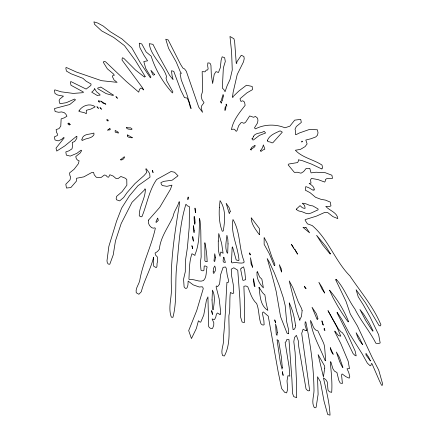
<?xml version="1.0" encoding="UTF-8"?>
<svg xmlns="http://www.w3.org/2000/svg" width="437" height="437" viewBox="0 0 437 437"><rect width="100%" height="100%" fill="white"/><g stroke="black" fill="none" stroke-linecap="round" stroke-linejoin="round"><path stroke-width="0.66" d="M148.525 220.111L148.514 223.291L149.481 225.476L151.541 227.622L153.343 228.185L154.725 227.841L155.353 228.207C151.492 246.124 142.735 262.632 139.703 280.74C138.769 284.689 135.284 288.502 136.213 292.724L138.879 294.281L141.309 291.747C144.314 279.877 150.749 269.126 153.627 257.147C153.382 260.162 152.945 263.232 153.797 266.297L156.233 267.635L156.959 266.488L157.058 263.336L157.691 261.228L157.325 256.918L155.496 255.006L155.075 253.072L157.549 251.483L159.379 249.172C160.472 237.067 168.24 227.371 173.036 216.61C173.855 211.257 177.761 206.93 179.017 201.878L179.481 201.768L179.634 202.828C175.199 230.714 170.359 258.923 171.38 287.246C172.063 297.144 167.748 307.566 171.326 317.142L172.937 317.338C177.198 300.891 174.893 283.804 176.592 267.083C178.93 246.047 179.596 224.585 185.916 204.232L187.429 205.849L189.456 206.706L189.205 227.448L187.402 247.642L185.348 261.266L185.288 271.765L183.573 279.177L184.119 286.945L185.337 288.305L186.064 288.469L187.041 287.868L187.937 285.082L188.145 281.073L193.209 284.875L199.196 286.994L202.107 286.787L202.735 287.153L203.254 288.649L196.759 310.472L188.686 330.618L191.455 338.571L196.344 328.515L198.425 320.785L199.605 321.894L200.725 322.184L203.757 315.039L206.45 300.143L207.936 296.876L208.646 326.39C209.197 327.897 210.973 328.892 212.529 328.444L213.726 325.489L213.824 322.785L212.114 318.977L214.518 319.584L215.72 317.306L216.446 314.132L217.495 312.958L220.057 314.673L220.057 313.946L220.587 314.132L220.658 311.783L219.145 298.673L216.102 286.847L216.364 285.984L217.648 286.574L219.598 284.039L220.565 274.878L223.116 267.307L225.568 266.991L226.306 268.476L227.202 274.884L228.698 281.062L228.305 282.378L226.95 282.318C225.743 300.984 225.394 319.687 223.329 338.32C224.481 344.219 220.259 349.982 222.58 355.598L224.367 356.008C230.883 343.924 228.742 329.066 228.89 315.765C230.534 308.074 229.288 300.159 230.392 292.457L232.304 293.435L233.735 293.134L233.254 284.52L231.626 275.993L231.233 269.159L233.828 267.777L237.766 270.235L239.897 299.017L240.612 317.098L242.109 322.036L244.381 322.604L244.709 307.599L243.873 286.29L245.862 285.929L247.801 286.863C250.15 292.648 251.876 299.241 256.666 303.551C259.234 309.98 258.557 317.202 260.949 323.751L262.036 324.735L263.145 325.068L264.128 324.778L263.872 320.578L262.621 314.318L262.621 312.499L263.287 311.903L268.252 316.169L278.123 371.537L281.603 388.52L284.744 392.399L286.623 392.879L287.688 389.258L287.022 380.873L287.907 375.738L289.797 376.099L289.157 367.277L285.132 342.461L286.131 341.494L286.923 339.363L288.955 339.565L291.932 379.633L292.511 393.338L293.751 396.67L296.69 397.615L296.335 378.404L295.117 352.446L293.817 341.696L294.527 337.473L296.384 335.332L298.28 340.74L298.766 346.809L306.026 388.908L307.506 390.503L308.664 390.869L309.686 390.651L301.71 333.393L303.114 329.17L305.376 330.585L305.944 330.656L306.058 330.132L306.687 330.498L304.993 324.8L305.223 321.752L305.851 322.113C310.62 344.727 313.782 367.654 314.006 390.793C313.875 396.217 311.231 402.553 314.296 407.563L315.137 407.819L316.126 407.322L318.109 394.338L317.513 376.776L320.408 381.741L324.046 401.248L327.695 414.505L330.028 415.15C329.503 402.488 326.193 390.088 323.424 377.89L325.816 379.66L327.258 381.943L328.034 390.208L329.405 391.765L331.688 392.355C332.442 382.075 331.099 371.832 330.296 361.678L330.924 362.038L332.836 368.599L334.42 371.079L336.938 372.532L338.866 380.447L340.221 383.058L342.422 383.457L341.663 376.099L341.663 374.64L342.144 373.935L345.935 376.705L349.185 378.169L349.775 376.579L348.731 372.499L347.027 368.757L349.474 368.62L348.163 361.164L340.794 343.564L334.824 331.765L334.824 331.038L338.489 335.583L340.784 336.19L337.156 327.526L327.979 310.652L338.353 328.919L340.991 331.869L342.253 332.601L344.334 335.507L353.151 353.691L355.183 355.598L356.188 355.844L355.15 351.064L345.181 328.903L337.102 312.941L337.102 312.215L342.067 319.758L349.212 333.267L362.284 354.041L367.353 363.147L370.215 365.856L370.997 365.212L371.417 363.48L372.051 363.841L379.48 380.966L381.523 385.112L382.156 385.472L382.594 383.801L378.699 370.041L372.264 357.679L357.461 326.084L350.316 314.034L346.017 301.372L335.605 279.614L336.233 279.98L336.343 279.44C344.247 287.999 348.016 299.569 354.877 308.948C360.842 321.015 369.817 331.23 375.864 343.231L378.48 343.558L380.19 342.963L378.661 334.775L370.183 317.196L363.262 304.797L358.225 296.794L356.1 289.72L365.447 302.748L379.081 325.614L380.19 325.947L380.933 324.822C373.526 306.867 360.662 291.971 349.933 275.949C335.103 260.955 328.46 239.4 312.176 225.525L307.429 223.848L305.179 220.346L305.179 219.62L316.437 216.135L324.631 212.458L327.761 212.601L332.972 216.643L337.817 218.604C337.249 212.371 329.372 210.629 325.784 206.373L329.52 206.499L330.956 205.887L330.306 202.113L325.412 200.091L321.031 199.338L315.58 197.311L310.079 192.69L305.283 190.15L305.78 186.572L309.128 187.894L313.001 190.193L313.542 190.221L313.679 189.729L314.296 190.04C314.405 186.828 311.51 184.993 309.15 183.42L311.013 183.076L310.521 179.902L311.428 178.416L317.967 179.558L324.696 182.076L325.379 180.891L325.297 179.7L326.652 178.684L332.502 178.351L331.912 175.232L325.286 172.713L316.022 172.227L311.035 172.883L309.789 168.343L306.184 168.398L303.628 171.588L301.006 173.194L297.302 172.227L294.374 172.38L288.136 164.858L288.753 164.028L297.575 162.575L298.34 161.248L298.34 159.789L302.306 160.669L311.674 164.17L321.9 169.032L321.9 168.305L322.61 168.152L322.014 165.071C313.548 159.5 302.409 157.768 295.363 150.252L300.514 149.345L305.059 146.635L307.107 143.926L305.807 140.042L310.964 138.742L315.782 136.923L317.464 135.213L318.021 132.804L317.404 129.784L309.472 129.45L299.574 132.903L295.915 134.722L295.603 134.541L295.33 134.192L295.62 131.493L295.041 129.166L296.324 126.506L301.317 122.415L300.716 119.367L294.696 120.142L289.851 126.184L284.946 127.795C275.698 123.961 264.281 124.19 255.427 128.893L254.46 127.839L257.546 122.912L257.939 120.459L257.628 118.241L255.465 116.428L253.564 117.274L249.691 115.936L245.599 122.262L243.89 123.332L242.715 122.742L241.104 122.622L238.629 125.741L237.018 130.619L236.209 131.351L234.445 129.276L232.845 129.144L231.457 129.669C233.008 120.432 239.487 112.582 245.135 105.35L244.556 102.127L243.065 100.969L242.131 100.865L241.279 101.422L240.65 101.056L240.017 98.746L246.916 92.868L252.455 89.667L252.182 86.428L246.435 85.237L238.799 91.076L232.981 96.675L232.981 97.402L232.44 97.194L233.189 92.016L237.225 74.487L243.507 61.825L244.228 58.662L243.884 56.499L241.284 55.242L236.778 62.01L236.778 63.469L236.259 63.42L234.609 41.296L233.915 38.74L229.982 36.468L231.605 52.096L232.26 69.986L230.031 79.49L227.071 85.854L225.06 91.721L223.979 89.776L222.34 88.039L223.351 67.91L225.312 61.47L224.651 57.711L222.165 56.794L221.149 60.093L220.286 67.784L218.44 72.509L215.998 71.597L214.212 74.356L212.622 83.533L211.311 74.596L210.94 65.49L210.459 63.851L209.454 63.015L207.832 62.933L207.662 65.818L208.159 68.964L207.291 70.166L206.313 70.029L205.029 71.843L202.173 71.597L202.61 91.295L201.157 95.982L201.96 99.505L204.035 102.69L201.67 105.803L201.189 108.07L202.577 112.331L198.748 107.207L186.331 71.286L184.578 68.964L182.906 68.079L180.514 64.244L168.196 39.947L165.754 39.215L168.573 48.327L176.275 62.087L180.618 72.542L181.251 72.908L181.186 73.613L180.104 73.798L181.262 79.933L186.725 93.955L191.171 108.474L190.543 108.108L188.669 101.155L187.058 98.03L184.469 97.626L180.716 90.033L173.757 71.335L171.479 70.75L172.025 75.361L173.101 79.66L169.643 75.361L159.472 57.056L152.939 44.328L149.274 43.662C150.694 56.067 163.345 65.08 166.606 76.781L165.994 77.972L166.934 81.266L172.899 91.896L172.386 92.939C162.903 82.429 155.441 69.707 151.169 56.171L146.133 51.948L141.779 43.973L139.25 43.181L139.927 47.737L143.959 55.286L147.58 60.809L143.806 61.535L145.729 68.434L150.918 77.038L150.426 77.819L140.392 62.939L131.63 47.584L121.923 38.92L110.315 31.737L103.285 26.094L97.883 23.101L93.933 21.85L94.468 24.248L101.613 30.874L113.713 37.445L124.479 45.65L135.35 60.437L145.303 76.726L144.816 76.612L144.483 77.081L135.59 70.122L123.753 58.29L122.316 57.793L122.016 60.033L142.828 88.241L143.412 89.989L142.932 89.132L141.004 87.963L139.447 89.367L138.764 92.18L126.249 81.408L105.628 61.852L104.159 61.322L103.241 62.174L107.322 68.789L113.582 74.05L114.357 75.268L113.008 75.213L112.435 76.677L113.991 79.878L117.089 82.342L101.504 80.681L76.497 72.078L66.26 67.456L65.801 67.893L66.386 71.051L70.969 73.733L82.959 78.332L86.073 81.156L91.082 84.035L90.836 85.494L86.122 89.072L70.799 81.522L70.395 82.2L70.991 85.264L83.254 91.934L83.254 92.66L73.252 93.414L61.175 91.819L54.849 89.847L54.412 90.383L55.002 93.496L57.651 95.031L63.463 96.167L59.918 98.942L59.066 100.783L59.962 103.727L66.353 102.673L74.547 99.057L75.486 99.833L69.751 104.514L54.494 108.556L55.133 111.544L58.662 112.276L61.666 111.921L64.37 112.741L65.949 114.275L66.927 116.258L64.217 117.864L61.142 118.875L60.776 126.146L58.979 128.658L56.127 129.516L56.52 132.291L57.449 133.962L57.351 135.525L54.407 136.836L54.996 139.971L58.192 140.894L61.672 139.327L63.584 137.486L64.212 137.852L56.023 148.132L56.761 151.055L64.752 145.947L76.612 136.235L76.928 136.415L76.759 138.507L74.58 141.599L72.28 142.396L72.422 146.75L71.99 148.859L68.959 150.831L65.823 151.907L66.342 155.13L70.22 156.102L76.868 153.343L81.025 150.186L81.653 150.552L80.261 152.955L75.759 156.555L76.355 158.806L77.786 160.292L79.13 160.75L78.381 163.733L74.099 169.272L69.603 172.877L69.833 175.341L70.586 176.996L70.046 179.918L65.823 184.223L66.457 188.03L70.854 187.571L76.415 181.12L76.519 178.274L83.855 176.854L91.524 172.642L93.578 172.397L94.234 174.8L96.309 177.296L101.253 177.406L104.339 175.018L105.962 175.341L107.284 176.898L108.655 177.209L109.824 174.74L113.079 176.002L116.127 178.58L118.143 178.525L120.88 176.472L125.108 178.127L126.763 179.416L126.877 185.201L122.098 191.663L116.559 196.426L116.176 198.442L116.471 199.764L119.651 200.905L123.611 197.551L126.998 192.706L134.886 183.666L144.013 175.587L146.772 172.413L145.778 168.95L146.209 168.693L149.656 173.451L150.022 177.165L137.977 185.703L129.357 195.956L121.661 208.056L116.575 221.138L108.862 246.342L106.978 260.829L107.278 262.604L108.157 264.014L109.791 264.259L113.216 254.897L115.455 240.945L121.18 223.542L132.001 202.331L144.816 189.609L144.816 188.882L145.352 189.084C145.543 198.332 139.059 206.586 139.261 215.528L140.222 216.681L141.878 216.763C147.001 204.494 148.897 190.69 156.626 179.509L171.064 171.512L174.565 172.238L178.023 175.805L172.145 180.202L163.87 181.339L160.931 182.557L161.198 183.972L162.274 185.545L166.961 186.331L171.965 185.141L170.419 189.352L159.68 207.455L148.525 220.111M194.252 230.72C194.214 236.996 192.996 226.328 193.46 225.634L194.252 230.72M199.54 218.609C199.015 230.599 199.775 243.436 194.978 254.629L194.978 255.427L191.969 253.711C189.046 261.779 189.45 270.694 188.921 279.177L189.614 279.576C194.307 278.708 198.939 282.57 203.495 280.565C207.116 276.938 205.778 271.382 207.111 266.86L205.723 266.062L204.21 266.018L203.932 270.356L203.003 270.864L201.042 270.317L200.299 262.795L201.151 256.972L200.785 230.288L200.119 221.144L199.54 218.609M213.218 271.279L213.289 273.059C214.403 274.157 213.84 271.798 214.949 271.535C215.851 269.804 215.485 267.723 214.736 266.002L213.485 268.345L213.218 271.279M212.032 299.951L212.409 307.735L212.89 309.849L213.316 309.5C214.092 303.081 215.545 296.215 212.458 290.135L212.032 299.951M195.033 222.165C194.929 229.07 193.717 217.194 194.219 216.419L194.875 219.063L195.033 222.165M218.271 241.038C218.353 246.129 217.872 251.646 220.068 256.35L220.232 254.258A15.235 8.795 60 0 1 220.554 252.744L220.887 252.002L223.099 253.274L221.63 243.376L218.757 233.538L218.271 241.038M231.512 261.353L231.501 262.511L232.151 262.888C236.013 261.708 240.093 263.959 243.901 262.697L244.092 261.364C238.766 247.839 240.585 232.216 232.981 219.489C230.414 233.32 237.936 246.348 238.99 259.966L238.728 260.681L236.198 259.933L232.506 246.861L232.167 247.397L231.512 261.353M228.038 243.895L227.688 253.231L227.109 252.881C224.613 247.233 226.426 241.12 226.901 235.286L227.803 239.126L228.038 243.895M267.34 140.506L267.329 141.031L268.624 141.779L270.039 141.949L272.093 142.926L272.983 142.604L282.324 132.138L280.101 130.854C275.283 133.11 269.432 135.099 267.34 140.506M277.315 332.475L277.014 335.305L276.277 334.556L275.539 323.921L276.779 328.023L277.315 332.475M215.517 257.551L214.693 261.588L214.004 260.949L214.736 253.717L215.517 257.551M127.407 135.973C127.975 137.726 131.122 137.781 132.444 137.753L127.336 134.804L127.407 135.973M295.445 325.21C295.969 327.002 294.309 330.154 293.096 329.667L289.223 302.857C292.582 309.849 294.533 317.524 295.445 325.21M306.02 288.404C305.731 288.966 304.168 287.005 304.42 286.186L306.02 288.404M323.369 324.981L322.632 324.642L321.9 320.851L323.369 324.981M302.12 310.674L301.492 316.393L299.858 319.589L299.858 320.332L296.783 311.455L289.223 280.92L292.779 287.53L298.258 301.907L301.634 308.653L302.12 310.674M153.125 172.331L152.415 172.031L152.415 170.343L153.125 172.331M221.526 103.006L220.822 102.7L220.822 101.018L221.526 103.006M226.847 106.076L226.137 105.776L226.137 104.088L226.847 106.076M250.406 254.826L249.702 254.52L249.702 252.837L250.406 254.826M324.888 330.296L324.183 329.995L324.183 328.307L324.888 330.296M219.363 207.531C218.888 215.523 219.298 223.76 222.275 231.277L223.258 230.976C224.908 220.8 226.169 209.711 220.057 200.621L219.363 207.531M120.721 159.631L120.705 159.964C122.333 160.204 124.037 158.795 124.447 157.254L124.294 156.741L120.721 159.631M110.129 129.183L109.834 129.936L107.955 129.86L107.71 130.286L109.856 128.221L110.129 129.183M223.362 95.965L222.28 100.98L221.641 100.614L221.706 99.013L223.099 94.436L223.362 95.965M253.356 279.543L254.181 285.76L254.957 286.59L253.498 278.724L253.356 279.543M250.554 149.454L251.22 150.109L251.335 149.23L254.591 146.925L255.175 145.816L255.022 145.335L251.92 147.247L250.554 149.454M325.702 360.47L325.674 360.765L325.024 360.388C320.021 347.142 312.045 334.753 310.499 320.408C312.903 323.828 312.87 330.126 317.885 330.858L323.413 342.701A12.427 7.172 60 0 1 324.647 347.568L325.702 360.47M324.735 368.162L323.424 376.852L318.103 354.636L324.691 366.135L324.735 368.162M225.885 107.863C225.126 111.664 224.236 111.435 225.377 106.284L225.885 107.863M257.016 272.775C256.492 278.364 259.502 284.012 263.38 287.868L261.861 279.167L259.627 277.036L257.3 271.339L257.016 272.775M296.297 209.154L296.248 209.509L298.875 211.022L301.596 211.552L306.359 213.491L308.604 213.759L311.073 213.048L318.103 209.815L318.038 208.919L312.783 205.887C309.052 206.013 305.982 202.866 302.235 203.227L304.529 205.308L305.141 208.247L304.245 208.362L302.328 207.722L300.082 205.625L296.297 209.154M223.859 257.224C222.963 259.851 222.264 262.916 225.377 262.446L223.859 257.224M302.262 141.386C301.24 143.533 301.847 140.124 302.262 141.386M260.452 150.852L261.053 151.453L262.511 150.181L264.866 149.159L263.38 144.898L262.555 147.673L260.452 150.852M230.255 211.257L229.31 213.671L226.137 203.254L229.239 207.87L230.255 211.257M282.329 367.632L282.034 369.145L280.363 362.552L277.058 339.718L278.522 340.56L278.975 342.865L281.33 356.925L282.329 367.632M81.987 139.179L81.795 140.102L82.435 140.474C85.898 137.857 91.688 138.922 93.955 134.76L93.895 133.045C89.749 134.738 83.227 133.394 81.987 139.179M317.89 318.447L317.644 319.54L317.027 319.223L312.023 307.249L316.432 313.892L317.89 318.447M253.449 136.257L252.662 138.709C251.177 137.529 252.28 140.408 253.378 139.998L259.436 135.388L265.614 132.979L264.139 131.291C260.916 133.7 255.678 132.351 253.449 136.257M157.735 218.172C156.533 219.997 154.332 224.858 157.713 221.029A8.767 5.064 60 0 1 158.303 220.488L157.735 218.172M188.139 197.109C185.976 201.501 189.795 199.043 188.139 197.109M94.654 88.727L93.687 90.443L91.688 92.158L97.446 95.605L98.647 95.113L99.975 95.261L99.975 94.507L96.473 91.748L94.654 88.727M192.651 248.56L191.936 245.818L192.651 248.56M275.496 322.714L274.78 319.971L275.496 322.714M240.962 268.668L240.656 269.312L242.715 279.877L243.043 280.428L245.621 279.685L244.758 271.322L243.622 266.876L241.59 267.897L240.962 268.668M293.822 248.282L291.501 244.502L293.822 248.282M288.458 333.737L287.049 333.196L280.554 316.628L276.162 291.332L274.13 283.258A456.698 263.675 60 0 0 270.738 270.7L267.182 258.54L269.427 262.331L274.447 273.163L279.374 285.918L283.269 297.69L285.17 305.523L286.661 321.73L288.458 329.208L288.458 333.737M69.609 124.288C70.291 126.342 66.801 123.381 68.085 123.414L68.817 123.813L68.817 122.955L70.291 124.643L69.609 124.288M212.437 314.345L211.699 310.756L212.437 314.345M283.116 375.339L282.378 371.75L283.116 375.339M79.288 110.403L78.758 111.145C81.064 112.435 84.046 111.938 86.297 113.74L86.297 110.304L90.891 109.07L95.047 106.912L94.905 106.475C89.58 103.154 82.735 105.415 79.288 110.403M113.341 95.108L112.369 95.326L106.147 93.611L97.697 88.689C97.424 87.018 100.084 88.361 100.734 86.974L113.341 95.108M195.727 212.524L195.192 211.153L194.978 208.083L195.727 212.524M193.449 241.044L192.908 239.678L192.701 236.603L193.449 241.044M297.635 254.028L297.384 253.853A46.612 26.908 60 0 1 296.204 251.963L294.543 248.888L297.635 254.028M154.452 74.618L153.567 75.219L152.753 74.574L150.896 70.302L152.557 72.181A14.869 8.582 60 0 0 153.851 73.492L154.452 74.618M274.78 265.478L274.075 265.155L269.312 253.695L264.139 244.327L264.139 237.482L267.373 243.584L271.792 256.765L274.78 263.981L274.78 265.478M372.996 330.896L372.745 331.126L371.008 328.69L365.703 320.496L359.902 309.44L363.699 314.296L368.812 322.473A60.24 34.78 60 0 1 372.996 330.896M207.138 261.353L205.581 261.594L204.86 260.725L204.86 242.743C206.209 248.828 206.914 255.142 207.138 261.353M330.448 253.804L330.154 254.05L322.719 244.944L316.579 235.286L325.915 246.484L330.448 253.804M348.551 321.556L348.087 321.894L345.612 318.393A128.128 73.973 60 0 1 337.817 306.261L333.103 297.848L329.503 290.135C337.49 299.482 343.924 310.172 348.551 321.556M126.675 127.375L126.577 128.183L128.003 129.046L131.898 129.499L131.865 128.642L130.379 127.784L128.724 127.888L126.675 127.375M342.881 367.26L342.624 367.402L341.592 365.66L339.784 361.912L336.343 352.003L339.418 357.351L342.881 367.26M324.664 292.965L322.053 289.174L318.863 282.236L322.074 287.404L324.664 292.965M305.944 227.387L302.983 227.366L309.62 232.839L305.944 227.387M118.214 132.995L115.177 132.116L115.177 130.417L118.127 132.116L118.214 132.995M333.158 354.199L331.983 352.675A6.812 3.933 60 0 1 330.967 350.469L330.263 347.617L333.158 354.199M252.624 267.236L251.1 263.986L250.461 257.666L252.624 267.236M362.639 344.695L359.498 340.521A17.895 10.33 60 0 1 357.297 336.135L356.1 332.699L359.684 338.473L362.639 344.695M105.798 104.126L103.225 103.312L100.734 101.018L105.798 104.126M98.729 101.755L98.456 100.576C100.253 100.816 100.51 102.968 98.729 101.755M107.092 120.623L106.814 119.443C108.616 119.683 108.868 121.836 107.092 120.623M259.021 287.295C260.091 294.844 259.928 305.507 267.843 310.39L266.095 302.748L264.898 294.959L263.708 293.921A7.516 4.343 60 0 1 261.555 291.173L259.021 287.295M117.335 98.199L115.936 96.626A22.713 13.115 60 0 0 116.766 97.44L117.335 98.199M101.373 109.168L99.975 107.6A22.697 13.105 60 0 0 100.805 108.409L101.373 109.168M98.33 108.289L96.938 106.721A22.713 13.115 60 0 0 97.762 107.529L98.33 108.289M281.619 271.934L280.461 269.301L279.341 264.685L281.515 269.329L281.619 271.934M259.578 234.472L258.966 234.21C255.459 229.256 251.22 224.072 251.22 217.735L259.294 228.376L259.578 234.472M370.407 360.891L365.982 355.008L365.982 353.32L368.517 356.925L370.407 360.891"/></g></svg>
